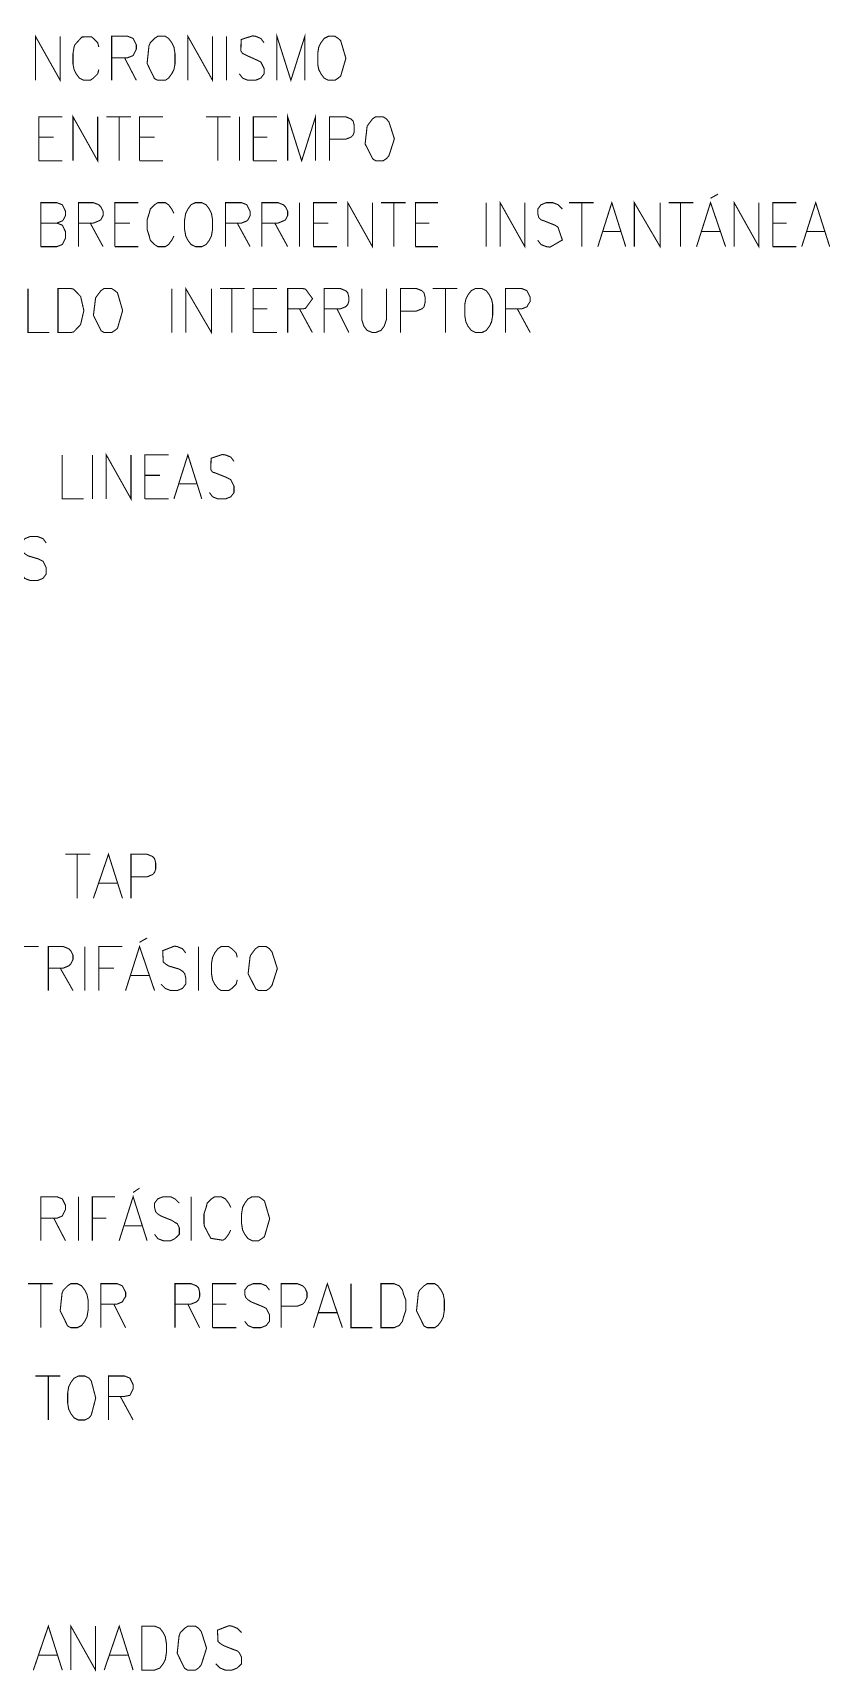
# Model space of a CAD drawing. Header units: millimetres. Extents: x -1355 to 3509, y -1443 to -567.
# Drawn here: x 3420.3 to 3453.8, y -744.8 to -676 of the extents above; entities that cross this region are included whole.
import ezdxf

# ---------------------------------------------------------------- set-up
doc = ezdxf.new("R2010")
doc.units = ezdxf.units.MM

msp = doc.modelspace()

# ---------------------------------------------------------------- linework, layer by layer
at = {"color": 0, "const_width": 0.045}
for points in [[(3420.405, -678.01), (3420.405, -676.162), (3421.444, -678.01), (3421.444, -676.162)], [(3423.065, -676.614), (3423.018, -676.433), (3422.839, -676.254), (3422.763, -676.189), (3422.356, -676.193), (3422.057, -676.523), (3422.027, -676.614), (3421.983, -676.884), (3421.983, -677.333), (3422.027, -677.559), (3422.118, -677.74), (3422.253, -677.919), (3422.435, -678.01), (3422.705, -678.01), (3422.839, -677.919), (3423.018, -677.74), (3423.065, -677.559)], [(3423.605, -678.01), (3423.605, -676.162), (3424.279, -676.162), (3424.505, -676.254), (3424.64, -676.523), (3424.64, -676.702), (3424.505, -676.973), (3424.279, -677.063), (3423.605, -677.063)], [(3426.802, -678.01), (3426.802, -676.162), (3427.839, -678.01), (3427.839, -676.162)], [(3428.423, -676.162), (3428.423, -678.01)], [(3430.001, -676.433), (3429.866, -676.254), (3429.64, -676.162), (3429.511, -676.148), (3429.039, -676.301), (3429.028, -676.779), (3429.1, -676.884), (3429.279, -676.973), (3429.684, -677.154), (3429.866, -677.245), (3430.001, -677.514), (3430.001, -677.738), (3429.866, -677.919), (3429.64, -678.01), (3429.326, -678.01), (3429.1, -677.919), (3428.966, -677.738)], [(3430.54, -678.01), (3430.54, -676.162), (3431.127, -678.01), (3431.713, -676.162), (3431.713, -678.01)], [(3424.145, -677.063), (3424.64, -678.01)], [(3420.543, -681.388), (3420.543, -679.541), (3421.532, -679.541)], [(3421.983, -681.388), (3421.983, -679.541), (3423.018, -681.388), (3423.018, -679.541)], [(3423.379, -679.541), (3424.415, -679.541)], [(3423.922, -679.541), (3423.922, -681.388)], [(3424.775, -681.388), (3424.775, -679.541), (3425.766, -679.541)], [(3427.57, -679.541), (3428.605, -679.541)], [(3428.065, -679.541), (3428.065, -681.388)], [(3428.966, -679.541), (3428.966, -681.388)], [(3429.552, -681.388), (3429.552, -679.541), (3430.54, -679.541)], [(3430.992, -681.388), (3430.992, -679.541), (3431.579, -681.388), (3432.162, -679.541), (3432.162, -681.388)], [(3432.749, -681.388), (3432.749, -679.541), (3433.423, -679.541), (3433.649, -679.632), (3433.74, -679.72), (3433.784, -679.902), (3433.784, -680.172), (3433.74, -680.307), (3433.649, -680.398), (3433.423, -680.485), (3432.749, -680.485)], [(3420.543, -680.398), (3421.174, -680.398)], [(3424.775, -680.398), (3425.405, -680.398)], [(3429.552, -680.398), (3430.136, -680.398)], [(3420.543, -681.388), (3421.532, -681.388)], [(3424.775, -681.388), (3425.766, -681.388)], [(3429.552, -681.388), (3430.54, -681.388)], [(3433.514, -684.99), (3433.514, -683.145), (3434.55, -684.99), (3434.55, -683.145)], [(3439.91, -684.99), (3439.91, -683.145), (3440.946, -684.99), (3440.946, -683.145)], [(3444.01, -684.99), (3444.597, -683.145), (3445.18, -684.99)], [(3445.541, -684.99), (3445.541, -683.145), (3446.623, -684.99), (3446.623, -683.145)], [(3448.154, -684.99), (3448.74, -683.145), (3449.371, -684.99)], [(3448.74, -682.963), (3449.054, -682.785)], [(3449.732, -684.99), (3449.732, -683.145), (3450.767, -684.99), (3450.767, -683.145)], [(3452.568, -684.99), (3453.154, -683.145), (3453.741, -684.99)], [(3420.631, -684.99), (3420.631, -683.145), (3421.306, -683.145), (3421.532, -683.233), (3421.666, -683.506), (3421.666, -683.685), (3421.578, -683.863), (3421.532, -683.911), (3421.306, -684.002), (3420.631, -684.002)], [(3422.209, -684.99), (3422.209, -683.145), (3422.839, -683.145), (3423.065, -683.233), (3423.153, -683.325), (3423.244, -683.506), (3423.244, -683.685), (3423.153, -683.863), (3423.065, -683.911), (3422.839, -684.002), (3422.209, -684.002)], [(3423.74, -684.99), (3423.74, -683.145), (3424.731, -683.145)], [(3426.218, -683.594), (3426.127, -683.415), (3425.992, -683.233), (3425.857, -683.145), (3425.54, -683.145), (3425.405, -683.233), (3425.226, -683.415), (3425.18, -683.594), (3425.092, -683.863), (3425.092, -684.271), (3425.18, -684.541), (3425.226, -684.72), (3425.405, -684.902), (3425.54, -684.99), (3425.857, -684.99), (3425.992, -684.902), (3426.127, -684.72), (3426.218, -684.541)], [(3428.379, -684.99), (3428.379, -683.145), (3429.054, -683.145), (3429.279, -683.233), (3429.415, -683.506), (3429.415, -683.685), (3429.326, -683.863), (3429.279, -683.911), (3429.054, -684.002), (3428.379, -684.002)], [(3429.91, -684.99), (3429.91, -683.145), (3430.588, -683.145), (3430.81, -683.233), (3430.902, -683.325), (3430.992, -683.506), (3430.992, -683.685), (3430.902, -683.863), (3430.81, -683.911), (3430.588, -684.002), (3429.91, -684.002)], [(3431.488, -683.145), (3431.488, -684.99)], [(3432.075, -684.99), (3432.075, -683.145), (3433.063, -683.145)], [(3434.91, -683.145), (3435.948, -683.145)], [(3435.453, -683.145), (3435.453, -684.99)], [(3436.353, -684.99), (3436.353, -683.145), (3437.297, -683.145)], [(3439.327, -683.145), (3439.327, -684.99)], [(3442.523, -683.415), (3442.344, -683.233), (3442.119, -683.145), (3441.849, -683.145), (3441.623, -683.233), (3441.488, -683.415), (3441.488, -683.594), (3441.532, -683.776), (3441.623, -683.863), (3441.758, -683.911), (3442.209, -684.089), (3442.333, -684.166), (3442.52, -684.711), (3442.004, -685.011), (3441.849, -684.99), (3441.623, -684.902), (3441.488, -684.72)], [(3442.793, -683.145), (3443.831, -683.145)], [(3443.336, -683.145), (3443.336, -684.99)], [(3446.984, -683.145), (3448.019, -683.145)], [(3447.479, -683.145), (3447.479, -684.99)], [(3451.353, -684.99), (3451.353, -683.145), (3452.345, -683.145)], [(3421.306, -684.002), (3421.532, -684.089), (3421.666, -684.359), (3421.666, -684.632), (3421.532, -684.902), (3421.306, -684.99), (3420.631, -684.99)], [(3422.705, -684.002), (3423.244, -684.99)], [(3423.74, -684.002), (3424.37, -684.002)], [(3428.875, -684.002), (3429.415, -684.99)], [(3430.452, -684.002), (3430.992, -684.99)], [(3432.075, -684.002), (3432.705, -684.002)], [(3436.353, -684.002), (3436.937, -684.002)], [(3444.236, -684.359), (3444.957, -684.359)], [(3448.38, -684.359), (3449.145, -684.359)], [(3451.353, -684.002), (3451.937, -684.002)], [(3452.793, -684.359), (3453.515, -684.359)], [(3423.74, -684.99), (3424.731, -684.99)], [(3432.075, -684.99), (3433.063, -684.99)], [(3436.353, -684.99), (3437.297, -684.99)], [(3451.353, -684.99), (3452.345, -684.99)], [(3420.092, -686.747), (3420.092, -688.594), (3420.992, -688.594)], [(3426.127, -686.747), (3426.127, -688.594)], [(3426.713, -688.594), (3426.713, -686.747), (3427.793, -688.594), (3427.793, -686.747)], [(3428.153, -686.747), (3429.192, -686.747)], [(3428.649, -686.747), (3428.649, -688.594)], [(3429.549, -688.594), (3429.549, -686.747), (3430.54, -686.747)], [(3430.992, -688.594), (3430.992, -686.747), (3431.623, -686.747), (3431.743, -686.776), (3432.036, -687.174), (3431.743, -687.577), (3431.623, -687.603), (3430.992, -687.603)], [(3432.523, -688.594), (3432.523, -686.747), (3433.2, -686.747), (3433.423, -686.838), (3433.514, -686.928), (3433.558, -687.108), (3433.558, -687.289), (3433.514, -687.423), (3433.423, -687.515), (3433.2, -687.603), (3432.523, -687.603)], [(3434.101, -686.747), (3434.101, -688.054), (3434.189, -688.325), (3434.327, -688.506), (3434.55, -688.594), (3434.684, -688.594), (3434.91, -688.506), (3435.045, -688.325), (3435.136, -688.054), (3435.136, -686.747)], [(3435.723, -688.594), (3435.723, -686.747), (3436.397, -686.747), (3436.623, -686.838), (3436.714, -686.928), (3436.758, -687.108), (3436.758, -687.333), (3436.714, -687.515), (3436.623, -687.603), (3436.397, -687.694), (3435.723, -687.694)], [(3437.074, -686.747), (3438.11, -686.747)], [(3437.614, -686.747), (3437.614, -688.594)], [(3440.136, -688.594), (3440.136, -686.747), (3440.811, -686.747), (3441.036, -686.838), (3441.171, -687.108), (3441.171, -687.289), (3441.083, -687.423), (3441.036, -687.515), (3440.811, -687.603), (3440.136, -687.603)], [(3429.549, -687.603), (3430.136, -687.603)], [(3431.488, -687.603), (3432.028, -688.594)], [(3433.063, -687.603), (3433.558, -688.594)], [(3440.632, -687.603), (3441.171, -688.594)], [(3429.549, -688.594), (3430.54, -688.594)], [(3421.532, -693.729), (3421.532, -695.577), (3422.435, -695.577)], [(3422.796, -693.729), (3422.796, -695.577)], [(3423.379, -695.577), (3423.379, -693.729), (3424.417, -695.577), (3424.417, -693.729)], [(3425.001, -695.577), (3425.001, -693.729), (3425.992, -693.729)], [(3426.218, -695.577), (3426.804, -693.729), (3427.388, -695.577)], [(3428.74, -693.999), (3428.605, -693.82), (3428.379, -693.729), (3428.25, -693.714), (3427.778, -693.869), (3427.766, -694.348), (3427.839, -694.451), (3427.975, -694.494), (3428.426, -694.676), (3428.605, -694.767), (3428.74, -695.037), (3428.74, -695.307), (3428.605, -695.486), (3428.379, -695.577), (3428.065, -695.577), (3427.839, -695.486), (3427.705, -695.307)], [(3425.001, -694.586), (3425.631, -694.586)], [(3426.444, -694.946), (3427.165, -694.946)], [(3425.001, -695.577), (3425.992, -695.577)], [(3420.857, -697.425), (3420.722, -697.243), (3420.496, -697.154), (3420.183, -697.154), (3419.957, -697.243), (3419.822, -697.425), (3419.822, -697.603), (3419.866, -697.785), (3419.957, -697.873), (3420.092, -697.964), (3420.543, -698.099), (3420.722, -698.189), (3420.857, -698.46), (3420.857, -698.729), (3420.722, -698.911), (3420.496, -698.999), (3420.183, -698.999), (3419.957, -698.911), (3419.822, -698.729)], [(3421.666, -710.486), (3422.705, -710.486)], [(3422.162, -710.486), (3422.162, -712.334)], [(3422.839, -712.334), (3423.47, -710.486), (3424.057, -712.334)], [(3424.415, -712.334), (3424.415, -710.486), (3425.092, -710.486), (3425.318, -710.577), (3425.405, -710.668), (3425.452, -710.847), (3425.452, -711.116), (3425.405, -711.252), (3425.318, -711.342), (3425.092, -711.433), (3424.415, -711.433)], [(3423.065, -711.703), (3423.831, -711.703)], [(3424.775, -714.181), (3425.092, -714)], [(3419.505, -714.36), (3420.54, -714.36)], [(3420.948, -716.207), (3420.948, -714.36), (3421.578, -714.36), (3421.802, -714.451), (3421.892, -714.542), (3421.983, -714.721), (3421.983, -714.9), (3421.892, -715.081), (3421.802, -715.172), (3421.578, -715.261), (3420.948, -715.261)], [(3422.479, -714.36), (3422.479, -716.207)], [(3423.063, -716.207), (3423.063, -714.36), (3424.053, -714.36)], [(3424.189, -716.207), (3424.775, -714.36), (3425.405, -716.207)], [(3426.713, -714.63), (3426.579, -714.451), (3426.353, -714.36), (3426.236, -714.342), (3425.746, -714.533), (3425.772, -715.008), (3425.857, -715.081), (3425.992, -715.172), (3426.444, -715.307), (3426.579, -715.395), (3426.666, -715.486), (3426.713, -715.668), (3426.713, -715.938), (3426.579, -716.116), (3426.353, -716.207), (3426.083, -716.207), (3425.857, -716.116), (3425.676, -715.938)], [(3427.253, -714.36), (3427.253, -716.207)], [(3428.875, -714.812), (3428.831, -714.63), (3428.649, -714.451), (3428.514, -714.36), (3428.2, -714.36), (3428.063, -714.451), (3427.928, -714.63), (3427.839, -714.812), (3427.793, -715.081), (3427.793, -715.486), (3427.839, -715.756), (3427.928, -715.938), (3428.063, -716.116), (3428.2, -716.207), (3428.514, -716.207), (3428.649, -716.116), (3428.831, -715.938), (3428.875, -715.756)], [(3421.444, -715.261), (3421.983, -716.207)], [(3423.063, -715.261), (3423.696, -715.261)], [(3424.415, -715.577), (3425.18, -715.577)], [(3420.631, -726.703), (3420.631, -724.856), (3421.309, -724.856), (3421.532, -724.947), (3421.666, -725.216), (3421.666, -725.396), (3421.532, -725.668), (3421.309, -725.756), (3420.631, -725.756)], [(3422.209, -724.856), (3422.209, -726.703)], [(3422.792, -726.703), (3422.792, -724.856), (3423.74, -724.856)], [(3423.919, -726.703), (3424.505, -724.856), (3425.092, -726.703)], [(3424.505, -724.678), (3424.775, -724.495)], [(3426.444, -725.126), (3426.262, -724.947), (3426.083, -724.856), (3425.766, -724.856), (3425.54, -724.947), (3425.405, -725.126), (3425.405, -725.307), (3425.452, -725.487), (3425.54, -725.578), (3425.678, -725.668), (3426.127, -725.847), (3426.262, -725.938), (3426.353, -725.982), (3426.444, -726.164), (3426.444, -726.433), (3426.262, -726.613), (3426.083, -726.703), (3425.766, -726.703), (3425.54, -726.613), (3425.405, -726.433)], [(3426.939, -724.856), (3426.939, -726.703)], [(3428.605, -725.307), (3428.514, -725.126), (3428.379, -724.947), (3428.2, -724.856), (3427.931, -724.856), (3427.793, -724.947), (3427.614, -725.126), (3427.57, -725.307), (3427.479, -725.578), (3427.479, -725.982), (3427.499, -726.099), (3427.763, -726.601), (3428.271, -726.682), (3428.379, -726.613), (3428.514, -726.433), (3428.605, -726.252)], [(3421.174, -725.756), (3421.666, -726.703)], [(3422.792, -725.756), (3423.379, -725.756)], [(3424.145, -726.073), (3424.866, -726.073)], [(3420.092, -728.504), (3421.127, -728.504)], [(3420.631, -728.504), (3420.631, -730.352)], [(3423.153, -730.352), (3423.153, -728.504), (3423.831, -728.504), (3424.053, -728.595), (3424.191, -728.865), (3424.191, -729.047), (3424.1, -729.182), (3424.053, -729.27), (3423.831, -729.361), (3423.153, -729.361)], [(3426.262, -730.352), (3426.262, -728.504), (3426.936, -728.504), (3427.162, -728.595), (3427.253, -728.686), (3427.297, -728.865), (3427.297, -729.047), (3427.253, -729.182), (3427.162, -729.27), (3426.936, -729.361), (3426.262, -729.361)], [(3427.839, -730.352), (3427.839, -728.504), (3428.831, -728.504)], [(3430.227, -728.774), (3430.092, -728.595), (3429.866, -728.504), (3429.549, -728.504), (3429.326, -728.595), (3429.189, -728.774), (3429.189, -728.956), (3429.236, -729.091), (3429.326, -729.182), (3429.462, -729.27), (3429.91, -729.452), (3430.092, -729.539), (3430.227, -729.812), (3430.227, -730.082), (3430.092, -730.261), (3429.866, -730.352), (3429.549, -730.352), (3429.326, -730.261), (3429.189, -730.082)], [(3430.723, -730.352), (3430.723, -728.504), (3431.397, -728.504), (3431.623, -728.595), (3431.713, -728.686), (3431.802, -728.865), (3431.802, -729.091), (3431.713, -729.27), (3431.623, -729.361), (3431.397, -729.452), (3430.723, -729.452)], [(3432.075, -730.352), (3432.658, -728.504), (3433.288, -730.352)], [(3433.649, -728.504), (3433.649, -730.352), (3434.55, -730.352)], [(3423.696, -729.361), (3424.191, -730.352)], [(3426.802, -729.361), (3427.297, -730.352)], [(3427.839, -729.361), (3428.423, -729.361)], [(3432.297, -729.721), (3433.063, -729.721)], [(3427.839, -730.352), (3428.831, -730.352)], [(3420.405, -732.378), (3421.444, -732.378)], [(3420.948, -732.378), (3420.948, -734.226)], [(3423.47, -734.226), (3423.47, -732.378), (3424.145, -732.378), (3424.37, -732.469), (3424.505, -732.739), (3424.505, -732.918), (3424.37, -733.19), (3424.145, -733.234), (3423.47, -733.234)], [(3423.966, -733.234), (3424.505, -734.226)], [(3420.317, -744.722), (3420.948, -742.874), (3421.532, -744.722)], [(3421.892, -744.722), (3421.892, -742.874), (3422.93, -744.722), (3422.93, -742.874)], [(3423.291, -744.722), (3423.922, -742.874), (3424.505, -744.722)], [(3429.057, -743.143), (3428.875, -742.965), (3428.649, -742.874), (3428.532, -742.856), (3428.045, -743.044), (3428.069, -743.522), (3428.153, -743.595), (3428.289, -743.686), (3428.74, -743.865), (3428.875, -743.909), (3428.966, -744), (3429.057, -744.179), (3429.057, -744.452), (3428.875, -744.631), (3428.649, -744.722), (3428.379, -744.722), (3428.153, -744.631), (3427.975, -744.452)], [(3420.543, -744.091), (3421.309, -744.091)], [(3423.514, -744.091), (3424.279, -744.091)]]:
    msp.add_lwpolyline(points, dxfattribs=at)
for points in [[(3425.54, -676.162), (3425.405, -676.254), (3425.226, -676.433), (3425.171, -676.562), (3425.092, -677.303), (3425.4, -677.937), (3425.54, -678.01), (3425.857, -678.01), (3425.992, -677.919), (3426.127, -677.738), (3426.218, -677.559), (3426.262, -677.333), (3426.262, -676.884), (3426.218, -676.612), (3426.127, -676.433), (3425.992, -676.254), (3425.857, -676.162), (3425.54, -676.162)], [(3432.705, -676.162), (3432.523, -676.254), (3432.388, -676.433), (3432.297, -676.612), (3432.253, -676.884), (3432.253, -677.333), (3432.297, -677.559), (3432.388, -677.738), (3432.523, -677.919), (3432.705, -678.01), (3432.975, -678.01), (3433.11, -677.919), (3433.218, -677.832), (3433.435, -677.087), (3433.215, -676.342), (3433.11, -676.254), (3432.975, -676.162), (3432.705, -676.162)], [(3434.687, -679.541), (3434.55, -679.632), (3434.415, -679.811), (3434.327, -679.937), (3434.242, -680.679), (3434.567, -681.315), (3434.687, -681.388), (3435.001, -681.388), (3435.136, -681.298), (3435.247, -681.166), (3435.47, -680.465), (3435.247, -679.767), (3435.136, -679.632), (3435.001, -679.541), (3434.687, -679.541)], [(3427.118, -683.145), (3426.936, -683.233), (3426.802, -683.415), (3426.713, -683.594), (3426.666, -683.863), (3426.666, -684.271), (3426.713, -684.541), (3426.802, -684.72), (3426.936, -684.902), (3427.118, -684.99), (3427.388, -684.99), (3427.57, -684.902), (3427.705, -684.72), (3427.793, -684.541), (3427.839, -684.271), (3427.839, -683.863), (3427.793, -683.594), (3427.705, -683.415), (3427.57, -683.233), (3427.388, -683.145), (3427.118, -683.145)], [(3421.353, -688.594), (3421.353, -686.747), (3421.892, -686.747), (3422.006, -686.773), (3422.303, -687.083), (3422.438, -687.673), (3422.3, -688.263), (3422.006, -688.571), (3421.892, -688.594), (3421.353, -688.594)], [(3423.288, -686.747), (3423.153, -686.838), (3423.018, -687.019), (3422.93, -687.14), (3422.839, -687.873), (3423.165, -688.52), (3423.288, -688.594), (3423.605, -688.594), (3423.74, -688.506), (3423.849, -688.419), (3424.065, -687.673), (3423.849, -686.925), (3423.74, -686.838), (3423.605, -686.747), (3423.288, -686.747)], [(3438.875, -686.747), (3438.696, -686.838), (3438.558, -687.019), (3438.47, -687.199), (3438.424, -687.423), (3438.424, -687.873), (3438.47, -688.145), (3438.558, -688.325), (3438.696, -688.506), (3438.875, -688.594), (3439.145, -688.594), (3439.327, -688.506), (3439.462, -688.325), (3439.55, -688.145), (3439.597, -687.873), (3439.597, -687.423), (3439.55, -687.199), (3439.462, -687.019), (3439.327, -686.838), (3439.145, -686.747), (3438.875, -686.747)], [(3429.775, -714.36), (3429.64, -714.451), (3429.505, -714.63), (3429.417, -714.756), (3429.332, -715.498), (3429.655, -716.135), (3429.775, -716.207), (3430.092, -716.207), (3430.227, -716.116), (3430.335, -715.985), (3430.558, -715.284), (3430.335, -714.586), (3430.227, -714.451), (3430.092, -714.36), (3429.775, -714.36)], [(3429.505, -724.856), (3429.326, -724.947), (3429.192, -725.126), (3429.1, -725.307), (3429.057, -725.578), (3429.057, -725.982), (3429.1, -726.252), (3429.192, -726.433), (3429.326, -726.613), (3429.505, -726.703), (3429.775, -726.703), (3429.91, -726.613), (3430.018, -726.531), (3430.236, -725.78), (3430.018, -725.032), (3429.91, -724.947), (3429.775, -724.856), (3429.505, -724.856)], [(3421.892, -728.504), (3421.757, -728.595), (3421.578, -728.774), (3421.523, -728.902), (3421.444, -729.642), (3421.755, -730.278), (3421.892, -730.352), (3422.162, -730.352), (3422.344, -730.261), (3422.479, -730.082), (3422.57, -729.9), (3422.614, -729.63), (3422.614, -729.182), (3422.57, -728.956), (3422.479, -728.774), (3422.344, -728.595), (3422.162, -728.504), (3421.892, -728.504)], [(3434.91, -730.352), (3434.91, -728.504), (3435.453, -728.504), (3435.676, -728.595), (3435.811, -728.774), (3435.857, -728.956), (3435.948, -729.182), (3435.948, -729.63), (3435.857, -729.9), (3435.811, -730.082), (3435.676, -730.261), (3435.453, -730.352), (3434.91, -730.352)], [(3436.849, -728.504), (3436.714, -728.595), (3436.532, -728.774), (3436.476, -728.902), (3436.4, -729.642), (3436.711, -730.278), (3436.849, -730.352), (3437.162, -730.352), (3437.297, -730.261), (3437.432, -730.082), (3437.523, -729.9), (3437.567, -729.63), (3437.567, -729.182), (3437.523, -728.956), (3437.432, -728.774), (3437.297, -728.595), (3437.162, -728.504), (3436.849, -728.504)], [(3422.209, -732.378), (3422.027, -732.469), (3421.892, -732.648), (3421.802, -732.83), (3421.757, -733.099), (3421.757, -733.504), (3421.802, -733.774), (3421.892, -733.956), (3422.027, -734.135), (3422.209, -734.226), (3422.479, -734.226), (3422.658, -734.135), (3422.749, -734.02), (3422.936, -733.302), (3422.749, -732.587), (3422.658, -732.469), (3422.479, -732.378), (3422.209, -732.378)], [(3424.866, -744.722), (3424.866, -742.874), (3425.405, -742.874), (3425.631, -742.965), (3425.766, -743.143), (3425.857, -743.325), (3425.901, -743.595), (3425.901, -744), (3425.857, -744.27), (3425.766, -744.452), (3425.631, -744.631), (3425.405, -744.722), (3424.866, -744.722)], [(3426.804, -742.874), (3426.67, -742.965), (3426.488, -743.143), (3426.435, -743.273), (3426.356, -744.014), (3426.664, -744.648), (3426.804, -744.722), (3427.118, -744.722), (3427.253, -744.631), (3427.365, -744.499), (3427.588, -743.798), (3427.365, -743.1), (3427.253, -742.965), (3427.118, -742.874), (3426.804, -742.874)]]:
    msp.add_lwpolyline(points, close=True, dxfattribs=at)

doc.saveas('drawing.dxf')
